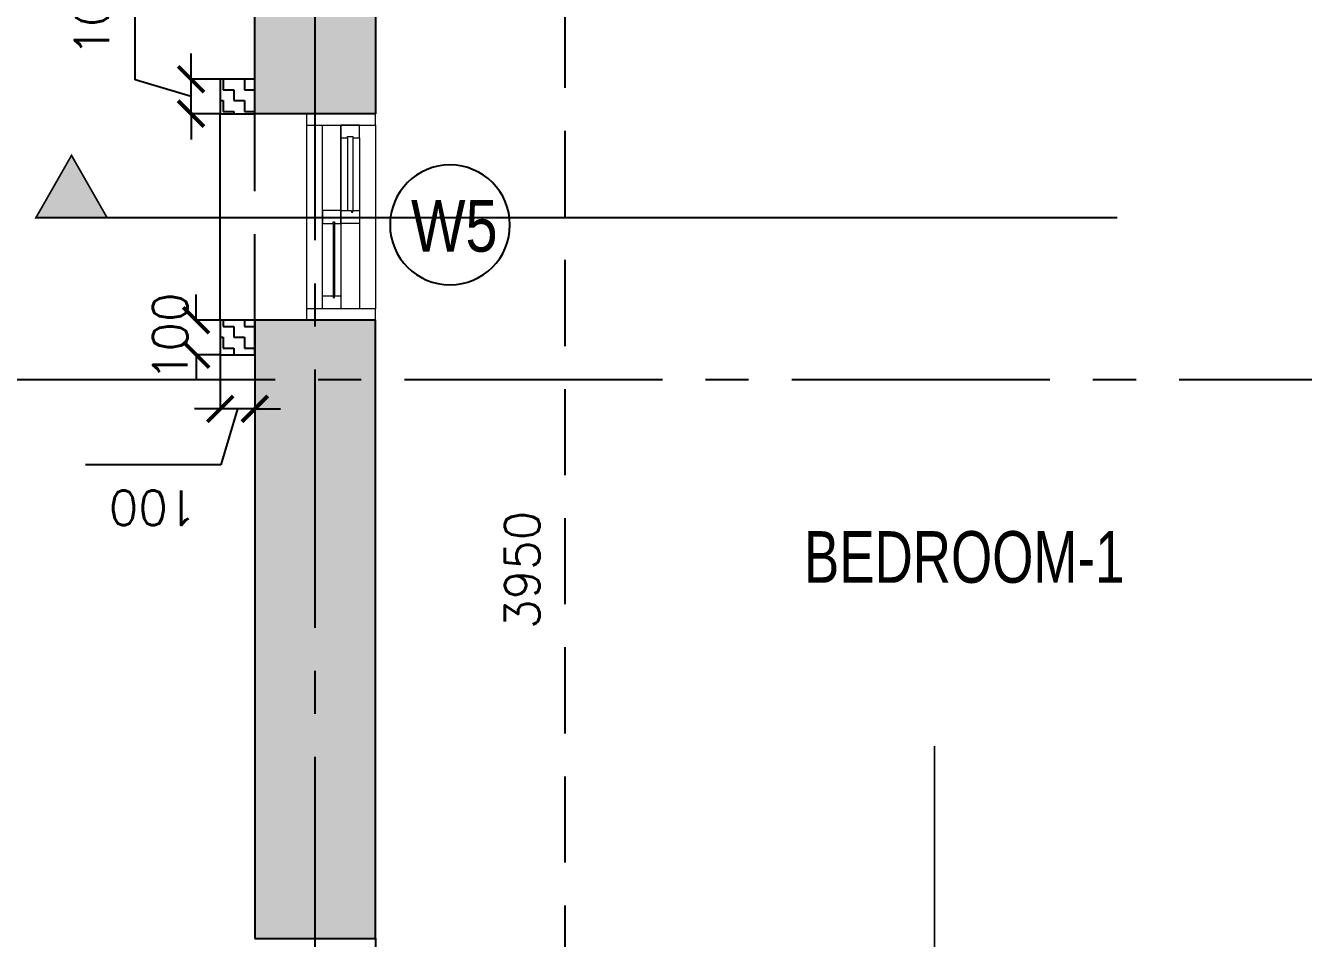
# Model space of a CAD drawing. Header units: millimetres. Extents: x 1180970 to 1231451, y -5737889 to -5695638.
# Drawn here: x 1194726 to 1198438, y -5726520 to -5723869 of the extents above; entities that cross this region are included whole.
import ezdxf
from ezdxf.enums import TextEntityAlignment as Align

# ---------------------------------------------------------------- set-up
doc = ezdxf.new("R2010")
doc.units = ezdxf.units.MM
doc.header["$LTSCALE"] = 1000
doc.header["$MEASUREMENT"] = 0
for name, pattern in [('AUDIT_D_120904163729-0', [0]), ('T8(T9 IS SIMILAR) - GROUND FLOOR - DIMENSION & TEXTING$0$HIDDEN', [0.375, 0.25, -0.125]), ('T8(T9 IS SIMILAR) - GROUND FLOOR ELEVATION$0$AUDIT_D_120904163729-0', [0]), ('T8(T9 IS SIMILAR) - GROUND FLOOR ELEVATION$1$HIDDEN', [0.375, 0.25, -0.125]), ('T8_PROFILE SECTIONS$0$HIDDEN', [0.375, 0.25, -0.125]), ('T8_PROFILE SECTIONS$0$PHANTOM2', [1.25, 0.625, -0.125, 0.125, -0.125, 0.125, -0.125]), ('T8_REFUGE COLUMNS$0$CENTER2', [1.125, 0.75, -0.125, 0.125, -0.125])]:
    doc.linetypes.add(name, pattern=pattern)
doc.layers.get('0').update_dxf_attribs({"linetype": 'AUDIT_D_120904163729-0'})
for name, color, linetype, lineweight in [('2BHK-C$0$Window', 4, 'Continuous', 20), ('2BHK-C$1$A-WALL- 160', 6, 'Continuous', 30), ('T8(T9 IS SIMILAR) - GROUND FLOOR - DIMENSION & TEXTING$0$a-Text', 4, 'Continuous', 0), ('T8(T9 IS SIMILAR) - GROUND FLOOR$0$D&W', 8, 'Continuous', 25)]:
    doc.layers.add(name, color=color, linetype=linetype, lineweight=lineweight)
for name, color, linetype in [('T8(T9 IS SIMILAR) - GROUND FLOOR - DIMENSION & TEXTING$0$A-DIMENSIONS', 2, 'T8(T9 IS SIMILAR) - GROUND FLOOR - DIMENSION & TEXTING$0$HIDDEN'), ('T8(T9 IS SIMILAR) - GROUND FLOOR - DIMENSION & TEXTING$0$a-window-no', 125, 'Continuous'), ('T8(T9 IS SIMILAR) - GROUND FLOOR ELEVATION$0$A-DIM', 1, 'T8(T9 IS SIMILAR) - GROUND FLOOR ELEVATION$0$AUDIT_D_120904163729-0'), ('T8(T9 IS SIMILAR) - GROUND FLOOR ELEVATION$0$A-WALL HATCH', 252, 'T8(T9 IS SIMILAR) - GROUND FLOOR ELEVATION$0$AUDIT_D_120904163729-0'), ('T8(T9 IS SIMILAR) - GROUND FLOOR ELEVATION$0$A-WALL-FEATURES', 6, 'T8(T9 IS SIMILAR) - GROUND FLOOR ELEVATION$0$AUDIT_D_120904163729-0'), ('T8_PROFILE SECTIONS$0$A-PROFILE SECTIONS', 81, 'T8_PROFILE SECTIONS$0$PHANTOM2'), ('T8_REFUGE COLUMNS$0$A-CENTERLINE', 193, 'T8_REFUGE COLUMNS$0$CENTER2'), ('T8_REFUGE COLUMNS$0$A-RCC COLS', 3, 'Continuous')]:
    doc.layers.add(name, color=color, linetype=linetype)
doc.layers.add('T8_REFUGE COLUMNS$0$COL-HATCH', color=7, linetype='Continuous', lineweight=25, true_color=0xa3a3a3)
doc.styles.add('T8(T9 IS SIMILAR) - GROUND FLOOR - DIMENSION & TEXTING$0$ARIAL ARROW', font='swisscl.ttf')
doc.styles.add('T8(T9 IS SIMILAR) - GROUND FLOOR - DIMENSION & TEXTING$0$LODHA STANDERD', font='sanss___.ttf')
doc.styles.add('T8(T9 IS SIMILAR) - GROUND FLOOR - DIMENSION & TEXTING$0$Romans 1', font='romans.shx', dxfattribs={"height": 100})
doc.styles.add('T8(T9 IS SIMILAR) - GROUND FLOOR ELEVATION$0$Romans 1', font='romans.shx', dxfattribs={"height": 100})
doc.dimstyles.new('T8(T9 IS SIMILAR) - GROUND FLOOR - DIMENSION & TEXTING$0$ALPINE S', dxfattribs={"dimscale": 0, "dimtxt": 100, "dimasz": 75, "dimexe": 0, "dimexo": 0, "dimgap": 75, "dimtad": 1, "dimdec": 0, "dimzin": 0, "dimdsep": 46, "dimtxsty": 'T8(T9 IS SIMILAR) - GROUND FLOOR - DIMENSION & TEXTING$0$Romans 1', "dimblk": 'T8(T9 IS SIMILAR) - GROUND FLOOR - DIMENSION & TEXTING$0$_ArchTick', "dimcen": 0.09, "dimclrd": 256, "dimclre": 256, "dimclrt": 7, "dimadec": 0, "dimazin": 0, "dimtfac": 1, "dimtdec": 0, "dimtofl": 0, "dimtmove": 1, "dimatfit": 0, "dimldrblk": 'T8(T9 IS SIMILAR) - GROUND FLOOR - DIMENSION & TEXTING$0$_Open90', "dimfxl": 1, "dimtolj": 1, "dimtzin": 0, "dimarcsym": 0})
doc.dimstyles.new('T8(T9 IS SIMILAR) - GROUND FLOOR ELEVATION$0$ALPINE S', dxfattribs={"dimscale": 0, "dimtxt": 100, "dimasz": 75, "dimexe": 0, "dimexo": 0, "dimgap": 75, "dimtad": 1, "dimdec": 0, "dimzin": 0, "dimdsep": 46, "dimtxsty": 'T8(T9 IS SIMILAR) - GROUND FLOOR ELEVATION$0$Romans 1', "dimblk": 'T8(T9 IS SIMILAR) - GROUND FLOOR ELEVATION$0$_ArchTick', "dimcen": 0.09, "dimclrd": 256, "dimclre": 256, "dimclrt": 7, "dimadec": 0, "dimazin": 0, "dimtfac": 1, "dimtdec": 0, "dimtofl": 0, "dimtmove": 1, "dimatfit": 0, "dimldrblk": 'T8(T9 IS SIMILAR) - GROUND FLOOR ELEVATION$0$_Open90', "dimfxl": 1, "dimtolj": 1, "dimtzin": 0, "dimarcsym": 0})

# ---------------------------------------------------------------- blocks, each defined once
blk = doc.blocks.new('T8_REFUGE COLUMNS')
at = {"layer": 'T8_REFUGE COLUMNS$0$COL-HATCH', "linetype": 'ByBlock'}
h = blk.add_hatch(color=256, dxfattribs=at)
h.dxf.hatch_style = 1
h.paths.add_polyline_path([(1195742.1, -5724124.9), (1195392.1, -5724124.9), (1195392.1, -5723274.9), (1195742.1, -5723274.9)])
h = blk.add_hatch(color=256, dxfattribs=at)
h.dxf.hatch_style = 1
h.paths.add_polyline_path([(1195392.1, -5726519.9), (1195742.1, -5726519.9), (1195742.1, -5724724.9), (1195392.1, -5724724.9)])
at = {"layer": 'T8_REFUGE COLUMNS$0$A-CENTERLINE'}
for p, q in [((1195567.1, -5727867.6), (1195567.1, -5698299.6)), ((1217951.3, -5724897.4), (1182156.9, -5724897.4))]:
    blk.add_line(p, q, dxfattribs=at)
at = {"layer": 'T8_REFUGE COLUMNS$0$A-RCC COLS', "linetype": 'ByBlock'}
for points in [[(1195742.1, -5724124.9), (1195392.1, -5724124.9), (1195392.1, -5723274.9), (1195742.1, -5723274.9)], [(1195392.1, -5726519.9), (1195742.1, -5726519.9), (1195742.1, -5724724.9), (1195392.1, -5724724.9)]]:
    blk.add_lwpolyline(points, close=True, dxfattribs=at)
blk = doc.blocks.new('2BHK-C$0$1500-flat-1-flat-1')
at = {"layer": '2BHK-C$0$Window', "color": 1, "lineweight": 13}
for p, q in [((5694378.8, 1149675.6), (5694378.8, 1149141.6, 0)), ((5694425.5, 1149179.1, 0), (5694425.5, 1149675.6)), ((5694478.8, 1149427.4), (5694478.8, 1149675.6)), ((5694578.8, 1149675.6), (5694578.8, 1149141.6, 0)), ((5694478.8, 1149638.1), (5694478.8, 1149427.4)), ((5694532.2, 1149638.1), (5694532.2, 1149141.6, 0)), ((5694478.8, 1149457), (5694478.8, 1149141.6, 0)), ((5694378.8, 1149389.9), (5694378.8, 1149179.1, 0)), ((5694478.8, 1149389.9), (5694478.8, 1149179.1, 0))]:
    blk.add_line(p, q, dxfattribs=at)
at = {"layer": '2BHK-C$0$Window', "color": 5, "lineweight": 13}
for p, q in [((5694497.4, 1149638.1), (5694497.4, 1149427.4)), ((5694513.6, 1149638.1), (5694513.6, 1149427.4)), ((5694455.7, 1149389.9), (5694455.7, 1149179.1, 0)), ((5694460.2, 1149389.9), (5694460.2, 1149179.1, 0))]:
    blk.add_line(p, q, dxfattribs=at)
at = {"layer": '2BHK-C$0$Window', "color": 4, "lineweight": 13}
for points in [[(5694378.8, 1149708.6), (5694378.8, 1149675.6), (5694578.8, 1149675.6), (5694578.8, 1149708.6)], [(5694513.6, 1149638.1), (5694532.2, 1149638.1), (5694532.2, 1149675.6), (5694478.8, 1149675.6), (5694478.8, 1149638.1), (5694497.4, 1149638.1), (5694497.4, 1149642.6), (5694513.6, 1149642.6)], [(5694460.2, 1149389.9), (5694478.8, 1149389.9), (5694478.8, 1149427.4), (5694425.5, 1149427.4), (5694425.5, 1149389.9), (5694455.7, 1149389.9), (5694455.7, 1149394.4), (5694460.2, 1149394.4)], [(5694513.6, 1149427.4), (5694532.2, 1149427.4), (5694532.2, 1149389.9), (5694478.8, 1149389.9), (5694478.8, 1149427.4), (5694509.1, 1149427.4), (5694509.1, 1149422.9), (5694513.6, 1149422.9)], [(5694460.2, 1149179.1), (5694478.8, 1149179.1), (5694478.8, 1149141.6), (5694425.5, 1149141.6), (5694425.5, 1149179.1), (5694455.7, 1149179.1), (5694455.7, 1149174.6), (5694460.2, 1149174.6)], [(5694378.8, 1149141.6), (5694378.8, 1149108.6), (5694578.8, 1149108.6), (5694578.8, 1149141.6)]]:
    blk.add_lwpolyline(points, close=True, dxfattribs=at)
blk = doc.blocks.new('2BHK-C')
at = {"layer": '2BHK-C$1$A-WALL- 160'}
blk.add_blockref('2BHK-C$0$1500-flat-1-flat-1', (-4553329.3, -6873833.2, 0.4), dxfattribs=at)
blk = doc.blocks.new('T8(T9 IS SIMILAR) - GROUND FLOOR ELEVATION$0$_ArchTick')
at = {"color": 0, "linetype": 'ByBlock', "const_width": 0.15}
blk.add_lwpolyline([(-0.5, -0.5), (0.5, 0.5)], dxfattribs=at)
blk = doc.blocks.new('*D292')
at = {"layer": 'T8(T9 IS SIMILAR) - GROUND FLOOR ELEVATION$0$A-DIM', "linetype": 'T8(T9 IS SIMILAR) - GROUND FLOOR ELEVATION$1$HIDDEN', "lineweight": -2, "transparency": 16777216}
for p, q in [((1195291.6, -5724824.9), (1195291.6, -5724982)), ((1195392.1, -5724824.9), (1195392.1, -5724982))]:
    blk.add_line(p, q, dxfattribs=at)
at = {"layer": 'T8(T9 IS SIMILAR) - GROUND FLOOR ELEVATION$0$A-DIM', "lineweight": -2, "transparency": 16777216}
for p, q in [((1195291.6, -5724982), (1195216.6, -5724982)), ((1195392.1, -5724982), (1195291.6, -5724982)), ((1195341.8, -5724982), (1195293.1, -5725144.5)), ((1195392.1, -5724982), (1195467.1, -5724982)), ((1195293.1, -5725144.5), (1194900.2, -5725144.5))]:
    blk.add_line(p, q, dxfattribs=at)
at = {"layer": 'T8(T9 IS SIMILAR) - GROUND FLOOR ELEVATION$0$A-DIM', "linetype": 'ByBlock', "lineweight": -2, "transparency": 16777216, "xscale": 75, "yscale": 75, "zscale": 75}
blk.add_blockref('T8(T9 IS SIMILAR) - GROUND FLOOR ELEVATION$0$_ArchTick', (1195291.6, -5724982), dxfattribs=at)
at = {"layer": 'T8(T9 IS SIMILAR) - GROUND FLOOR ELEVATION$0$A-DIM', "linetype": 'ByBlock', "lineweight": -2, "transparency": 16777216, "xscale": 75, "yscale": 75, "zscale": 75, "rotation": 180}
blk.add_blockref('T8(T9 IS SIMILAR) - GROUND FLOOR ELEVATION$0$_ArchTick', (1195392.1, -5724982), dxfattribs=at)
at = {"layer": 'T8(T9 IS SIMILAR) - GROUND FLOOR ELEVATION$0$A-DIM', "color": 7, "linetype": 'ByBlock', "transparency": 16777216, "insert": (1195096.7, -5725269.5), "char_height": 100, "attachment_point": 5, "rotation": 180, "style": 'T8(T9 IS SIMILAR) - GROUND FLOOR ELEVATION$0$Romans 1'}
blk.add_mtext('\\A1;100', dxfattribs=at)
blk = doc.blocks.new('T8(T9 IS SIMILAR) - GROUND FLOOR ELEVATION$0$_Open90')
at = {"color": 0, "linetype": 'ByBlock', "lineweight": -2}
for p, q in [((-0.5, 0.5), (0, 0)), ((0, 0), (-1, 0)), ((0, 0), (-0.5, -0.5))]:
    blk.add_line(p, q, dxfattribs=at)
blk = doc.blocks.new('*D293')
at = {"layer": 'T8(T9 IS SIMILAR) - GROUND FLOOR ELEVATION$0$A-DIM', "lineweight": -2, "transparency": 16777216}
for p, q in [((1195044.3, -5724026.1), (1195044.3, -5723633.3)), ((1195206.8, -5724024.9), (1195206.8, -5723949.9)), ((1195206.8, -5724074.9), (1195044.3, -5724026.1)), ((1195206.8, -5724124.9), (1195206.8, -5724024.9)), ((1195206.8, -5724124.9), (1195206.8, -5724199.9))]:
    blk.add_line(p, q, dxfattribs=at)
at = {"layer": 'T8(T9 IS SIMILAR) - GROUND FLOOR ELEVATION$0$A-DIM', "linetype": 'T8(T9 IS SIMILAR) - GROUND FLOOR ELEVATION$1$HIDDEN', "lineweight": -2, "transparency": 16777216}
for p, q in [((1195291.6, -5724024.9), (1195206.8, -5724024.9)), ((1195291.6, -5724124.9), (1195206.8, -5724124.9))]:
    blk.add_line(p, q, dxfattribs=at)
at = {"layer": 'T8(T9 IS SIMILAR) - GROUND FLOOR ELEVATION$0$A-DIM', "linetype": 'ByBlock', "lineweight": -2, "transparency": 16777216, "xscale": 75, "yscale": 75, "zscale": 75}
for p, rotation in [((1195206.8, -5724024.9), 270), ((1195206.8, -5724124.9), 90)]:
    blk.add_blockref('T8(T9 IS SIMILAR) - GROUND FLOOR ELEVATION$0$_ArchTick', p, dxfattribs=dict(at, rotation=rotation))
at = {"layer": 'T8(T9 IS SIMILAR) - GROUND FLOOR ELEVATION$0$A-DIM', "color": 7, "linetype": 'ByBlock', "transparency": 16777216, "insert": (1194919.3, -5723829.7), "char_height": 100, "attachment_point": 5, "rotation": 90, "style": 'T8(T9 IS SIMILAR) - GROUND FLOOR ELEVATION$0$Romans 1'}
blk.add_mtext('\\A1;100', dxfattribs=at)
blk = doc.blocks.new('*D294')
at = {"layer": 'T8(T9 IS SIMILAR) - GROUND FLOOR ELEVATION$0$A-DIM', "lineweight": -2, "transparency": 16777216}
for p, q in [((1195221.7, -5724724.9), (1195221.7, -5724649.9)), ((1195221.7, -5724824.9), (1195221.7, -5724899.9))]:
    blk.add_line(p, q, dxfattribs=at)
at = {"layer": 'T8(T9 IS SIMILAR) - GROUND FLOOR ELEVATION$0$A-DIM', "linetype": 'T8(T9 IS SIMILAR) - GROUND FLOOR ELEVATION$1$HIDDEN', "lineweight": -2, "transparency": 16777216}
for p, q in [((1195291.6, -5724724.9), (1195221.7, -5724724.9)), ((1195291.6, -5724824.9), (1195221.7, -5724824.9))]:
    blk.add_line(p, q, dxfattribs=at)
at = {"layer": 'T8(T9 IS SIMILAR) - GROUND FLOOR ELEVATION$0$A-DIM', "linetype": 'ByBlock', "lineweight": -2, "transparency": 16777216, "xscale": 75, "yscale": 75, "zscale": 75}
for p, rotation in [((1195221.7, -5724724.9), 270), ((1195221.7, -5724824.9), 90)]:
    blk.add_blockref('T8(T9 IS SIMILAR) - GROUND FLOOR ELEVATION$0$_ArchTick', p, dxfattribs=dict(at, rotation=rotation))
at = {"layer": 'T8(T9 IS SIMILAR) - GROUND FLOOR ELEVATION$0$A-DIM', "color": 7, "linetype": 'ByBlock', "transparency": 16777216, "insert": (1195146.3, -5724772.8), "char_height": 100, "attachment_point": 5, "rotation": 90, "style": 'T8(T9 IS SIMILAR) - GROUND FLOOR ELEVATION$0$Romans 1'}
blk.add_mtext('\\A1;100', dxfattribs=at)
blk = doc.blocks.new('T8(T9 IS SIMILAR) - GROUND FLOOR - DIMENSION & TEXTING$0$_ArchTick')
at = {"color": 0, "linetype": 'ByBlock', "const_width": 0.15}
blk.add_lwpolyline([(-0.5, -0.5), (0.5, 0.5)], dxfattribs=at)
blk = doc.blocks.new('*D712')
at = {"layer": 'T8(T9 IS SIMILAR) - GROUND FLOOR - DIMENSION & TEXTING$0$A-DIMENSIONS', "linetype": 'T8(T9 IS SIMILAR) - GROUND FLOOR - DIMENSION & TEXTING$0$HIDDEN', "lineweight": -2, "transparency": 16777216}
for p, q in [((1195742.6, -5726519.7), (1195742.6, -5726787.9)), ((1199132.6, -5726519.7), (1199132.6, -5726787.9))]:
    blk.add_line(p, q, dxfattribs=at)
at = {"layer": 'T8(T9 IS SIMILAR) - GROUND FLOOR - DIMENSION & TEXTING$0$A-DIMENSIONS', "lineweight": -2, "transparency": 16777216}
blk.add_line((1195742.6, -5726787.9), (1199132.6, -5726787.9), dxfattribs=at)
at = {"layer": 'T8(T9 IS SIMILAR) - GROUND FLOOR - DIMENSION & TEXTING$0$A-DIMENSIONS', "linetype": 'ByBlock', "lineweight": -2, "transparency": 16777216, "xscale": 75, "yscale": 75, "zscale": 75, "rotation": 180}
blk.add_blockref('T8(T9 IS SIMILAR) - GROUND FLOOR - DIMENSION & TEXTING$0$_ArchTick', (1195742.6, -5726787.9), dxfattribs=at)
at = {"layer": 'T8(T9 IS SIMILAR) - GROUND FLOOR - DIMENSION & TEXTING$0$A-DIMENSIONS', "linetype": 'ByBlock', "lineweight": -2, "transparency": 16777216, "xscale": 75, "yscale": 75, "zscale": 75}
blk.add_blockref('T8(T9 IS SIMILAR) - GROUND FLOOR - DIMENSION & TEXTING$0$_ArchTick', (1199132.6, -5726787.9), dxfattribs=at)
at = {"layer": 'T8(T9 IS SIMILAR) - GROUND FLOOR - DIMENSION & TEXTING$0$A-DIMENSIONS', "color": 7, "linetype": 'ByBlock', "transparency": 16777216, "insert": (1197437.6, -5726662.9), "char_height": 100, "attachment_point": 5, "style": 'T8(T9 IS SIMILAR) - GROUND FLOOR - DIMENSION & TEXTING$0$Romans 1'}
blk.add_mtext('\\A1;3390', dxfattribs=at)
blk = doc.blocks.new('T8(T9 IS SIMILAR) - GROUND FLOOR - DIMENSION & TEXTING$0$_Open90')
at = {"color": 0, "linetype": 'ByBlock', "lineweight": -2}
for p, q in [((-0.5, 0.5), (0, 0)), ((0, 0), (-1, 0)), ((0, 0), (-0.5, -0.5))]:
    blk.add_line(p, q, dxfattribs=at)
blk = doc.blocks.new('*D713')
at = {"layer": 'T8(T9 IS SIMILAR) - GROUND FLOOR - DIMENSION & TEXTING$0$A-DIMENSIONS', "linetype": 'T8(T9 IS SIMILAR) - GROUND FLOOR - DIMENSION & TEXTING$0$HIDDEN', "lineweight": -2, "transparency": 16777216}
for p, q in [((1196392.3, -5723474.4), (1196293.4, -5723474.4)), ((1196320.7, -5727424.6), (1196293.4, -5727424.6))]:
    blk.add_line(p, q, dxfattribs=at)
at = {"layer": 'T8(T9 IS SIMILAR) - GROUND FLOOR - DIMENSION & TEXTING$0$A-DIMENSIONS', "lineweight": -2, "transparency": 16777216}
blk.add_line((1196293.4, -5727424.6), (1196293.4, -5723474.4), dxfattribs=at)
at = {"layer": 'T8(T9 IS SIMILAR) - GROUND FLOOR - DIMENSION & TEXTING$0$A-DIMENSIONS', "linetype": 'ByBlock', "lineweight": -2, "transparency": 16777216, "xscale": 75, "yscale": 75, "zscale": 75}
for p, rotation in [((1196293.4, -5723474.4), 90), ((1196293.4, -5727424.6), 270)]:
    blk.add_blockref('T8(T9 IS SIMILAR) - GROUND FLOOR - DIMENSION & TEXTING$0$_ArchTick', p, dxfattribs=dict(at, rotation=rotation))
at = {"layer": 'T8(T9 IS SIMILAR) - GROUND FLOOR - DIMENSION & TEXTING$0$A-DIMENSIONS', "color": 7, "linetype": 'ByBlock', "transparency": 16777216, "insert": (1196168.4, -5725449.5), "char_height": 100, "attachment_point": 5, "rotation": 90, "style": 'T8(T9 IS SIMILAR) - GROUND FLOOR - DIMENSION & TEXTING$0$Romans 1'}
blk.add_mtext('\\A1;3950', dxfattribs=at)
blk = doc.blocks.new('T8(T9 IS SIMILAR) - GROUND FLOOR - DIMENSION & TEXTING$0$WINDOW TAG')
at = {"layer": 'T8(T9 IS SIMILAR) - GROUND FLOOR - DIMENSION & TEXTING$0$a-window-no'}
blk.add_circle((0, 0), 174.1, dxfattribs=at)
at = {"layer": 'T8(T9 IS SIMILAR) - GROUND FLOOR - DIMENSION & TEXTING$0$a-window-no', "style": 'T8(T9 IS SIMILAR) - GROUND FLOOR - DIMENSION & TEXTING$0$LODHA STANDERD'}
blk.add_attdef('WINDOW', text='', height=150, dxfattribs=at).set_placement((11.3, 2.8), align=Align.MIDDLE_CENTER)
blk = doc.blocks.new('T8_PROFILE SECTIONS$0$MH')
at = {"layer": 'T8_PROFILE SECTIONS$0$A-PROFILE SECTIONS', "linetype": 'T8_PROFILE SECTIONS$0$HIDDEN', "ltscale": 2}
h = blk.add_hatch(color=256, dxfattribs=at)
h.dxf.hatch_style = 1
h.paths.add_polyline_path([(1140339.1, -5697424.8), (1140519.9, -5697528.1), (1140339.1, -5697631.3)])
at = {"layer": 'T8_PROFILE SECTIONS$0$A-PROFILE SECTIONS', "linetype": 'T8_PROFILE SECTIONS$0$HIDDEN', "ltscale": 2, "const_width": 5}
blk.add_lwpolyline([(1140339.1, -5697424.8), (1140339.1, -5697424.8), (1140519.9, -5697528.1), (1140339.1, -5697631.3)], close=True, dxfattribs=at)
blk.add_lwpolyline([(1140339.1, -5697424.8), (1140339.1, -5700565.7)], dxfattribs=at)
blk = doc.blocks.new('PROFILE SECTION LINE T9')
at = {"layer": 'T8_PROFILE SECTIONS$0$A-PROFILE SECTIONS', "linetype": 'ByBlock', "rotation": 90.00000000000004}
blk.add_blockref('T8_PROFILE SECTIONS$0$MH', (-5688386.6, -1153150, 0), dxfattribs=at)
at = {"layer": 'T8_PROFILE SECTIONS$0$A-PROFILE SECTIONS', "linetype": 'ByBlock', "xscale": -1, "rotation": 180}
blk.add_blockref('T8_PROFILE SECTIONS$0$MH', (-1128691.1, -5714911.2, 0), dxfattribs=at)
blk = doc.blocks.new('T8(T9 IS SIMILAR) - GROUND FLOOR ELEVATION')
at = {"layer": 'T8(T9 IS SIMILAR) - GROUND FLOOR ELEVATION$0$A-WALL HATCH', "linetype": 'ByBlock'}
h = blk.add_hatch(dxfattribs=at)
h.set_pattern_fill('ZIGZAG', color=256, scale=250)
h.set_pattern_definition([(270, (1214830.922, -5731055.582), (31.25, -31.25), [31.25, -31.25]), (0, (1214830.922, -5731086.832), (31.25, 31.25), [31.25, -31.25])])
h.paths.add_polyline_path([(1195291.6, -5724024.9), (1195291.6, -5724124.9), (1195392.1, -5724124.9), (1195392.1, -5724024.9)])
h.paths.add_polyline_path([(1195291.6, -5724724.9), (1195291.6, -5724824.9), (1195392.1, -5724824.9), (1195392.1, -5724724.9)])
at = {"layer": 'T8(T9 IS SIMILAR) - GROUND FLOOR ELEVATION$0$A-WALL-FEATURES', "color": 8}
blk.add_line((1195291.6, -5724724.9), (1195291.6, -5724124.9), dxfattribs=at)
at = {"layer": 'T8(T9 IS SIMILAR) - GROUND FLOOR ELEVATION$0$A-WALL-FEATURES', "color": 8, "linetype": 'T8(T9 IS SIMILAR) - GROUND FLOOR ELEVATION$1$HIDDEN'}
blk.add_line((1195392.1, -5724724.9), (1195392.1, -5724124.9), dxfattribs=at)
at = {"layer": 'T8(T9 IS SIMILAR) - GROUND FLOOR ELEVATION$0$A-WALL-FEATURES', "linetype": 'ByBlock'}
for points in [[(1195291.6, -5724024.9), (1195291.6, -5724124.9), (1195392.1, -5724124.9), (1195392.1, -5724024.9)], [(1195291.6, -5724724.9), (1195291.6, -5724824.9), (1195392.1, -5724824.9), (1195392.1, -5724724.9)]]:
    blk.add_lwpolyline(points, close=True, dxfattribs=at)
at = {"layer": 'T8(T9 IS SIMILAR) - GROUND FLOOR ELEVATION$0$A-DIM', "linetype": 'ByBlock'}
for base, p1, p2, angle, picture, middle in [((1195206.8, -5724024.9), (1195291.6, -5724124.9), (1195291.6, -5724024.9), 90, '*D293', (1194919.3, -5723951.1)), ((1195291.6214, -5724982.0387), (1195392.0691, -5724824.8668), (1195291.6214, -5724824.8668), 180, '*D292', (1195218.0952, -5725269.5387))]:
    dim = blk.add_linear_dim(base=base, p1=p1, p2=p2, angle=angle, dimstyle='T8(T9 IS SIMILAR) - GROUND FLOOR ELEVATION$0$ALPINE S', override={"dimscale": 1, "dimfxl": 5, "dimarcsym": 1}, dxfattribs=at)
    dim.commit()
    dim.dimension.update_dxf_attribs({"geometry": picture, "text_midpoint": middle})
dim = blk.add_linear_dim(base=(1195221.7, -5724824.9), p1=(1195291.6, -5724724.9), p2=(1195291.6, -5724824.9), angle=90, dimstyle='T8(T9 IS SIMILAR) - GROUND FLOOR ELEVATION$0$ALPINE S', override={"dimscale": 1, "dimfxl": 5, "dimarcsym": 1}, dxfattribs=at)
dim.commit()
dim.dimension.update_dxf_attribs({"geometry": '*D294', "text_midpoint": (1195271.3, -5724772.8), "dimtype": 128})
blk = doc.blocks.new('T8(T9 IS SIMILAR) - GROUND FLOOR')
at = {"layer": 'T8(T9 IS SIMILAR) - GROUND FLOOR$0$D&W', "linetype": 'ByBlock'}
for name, p in [('T8_REFUGE COLUMNS', (0, 0)), ('2BHK-C', (54492.8, -0.1, 0))]:
    blk.add_blockref(name, p, dxfattribs=at)
blk.add_blockref('T8(T9 IS SIMILAR) - GROUND FLOOR ELEVATION', (0, 0), dxfattribs=at)
blk = doc.blocks.new('T8(T9 IS SIMILAR) - GROUND FLOOR - DIMENSION & TEXTING')
at = {"layer": 'T8(T9 IS SIMILAR) - GROUND FLOOR - DIMENSION & TEXTING$0$a-window-no'}
ref = blk.add_blockref('T8(T9 IS SIMILAR) - GROUND FLOOR - DIMENSION & TEXTING$0$WINDOW TAG', (1195958.8, -5724447.8, 1.1), dxfattribs=dict(at, xscale=-1, rotation=180))
ref.add_attrib('WINDOW', 'W5', dxfattribs={"height": 150, "style": 'T8(T9 IS SIMILAR) - GROUND FLOOR - DIMENSION & TEXTING$0$LODHA STANDERD', "width": 0.8}).set_placement((1195971.4, -5724450.6, 1.1), align=Align.MIDDLE_CENTER)
at = {"layer": 'T8(T9 IS SIMILAR) - GROUND FLOOR - DIMENSION & TEXTING$0$a-Text', "style": 'T8(T9 IS SIMILAR) - GROUND FLOOR - DIMENSION & TEXTING$0$ARIAL ARROW'}
blk.add_text('BEDROOM-1', height=150, dxfattribs=at).set_placement((1196986.9, -5725487.2))
at = {"layer": 'T8(T9 IS SIMILAR) - GROUND FLOOR - DIMENSION & TEXTING$0$A-DIMENSIONS', "linetype": 'ByBlock'}
dim = blk.add_linear_dim(base=(1196293.4, -5723474.4), p1=(1196320.7, -5727424.6), p2=(1196392.3, -5723474.4, -0.7), angle=90, dimstyle='T8(T9 IS SIMILAR) - GROUND FLOOR - DIMENSION & TEXTING$0$ALPINE S', override={"dimscale": 1, "dimfxl": 5, "dimarcsym": 1}, dxfattribs=at)
dim.commit()
dim.dimension.update_dxf_attribs({"geometry": '*D713', "text_midpoint": (1196168.4, -5725449.5)})
dim = blk.add_linear_dim(base=(1199132.6, -5726787.9), p1=(1195742.6, -5726519.7), p2=(1199132.6, -5726519.7, -2.3), dimstyle='T8(T9 IS SIMILAR) - GROUND FLOOR - DIMENSION & TEXTING$0$ALPINE S', override={"dimscale": 1, "dimfxl": 5, "dimarcsym": 1}, dxfattribs=at)
dim.commit()
dim.dimension.update_dxf_attribs({"geometry": '*D712', "text_midpoint": (1197437.6, -5726662.9)})

msp = doc.modelspace()

# ---------------------------------------------------------------- block references
at = {"linetype": 'ByBlock'}
msp.add_blockref('T8(T9 IS SIMILAR) - GROUND FLOOR', (0, 0), dxfattribs=at)

# ---------------------------------------------------------------- next in the draw order: block references
msp.add_blockref('T8(T9 IS SIMILAR) - GROUND FLOOR - DIMENSION & TEXTING', (0, 0), dxfattribs=at)

# ---------------------------------------------------------------- next in the draw order: block references
at = {"layer": 'T8_PROFILE SECTIONS$0$A-PROFILE SECTIONS', "linetype": 'ByBlock'}
msp.add_blockref('PROFILE SECTION LINE T9', (1185718.2, -5711615.8, 0), dxfattribs=at)

doc.saveas('drawing.dxf')
